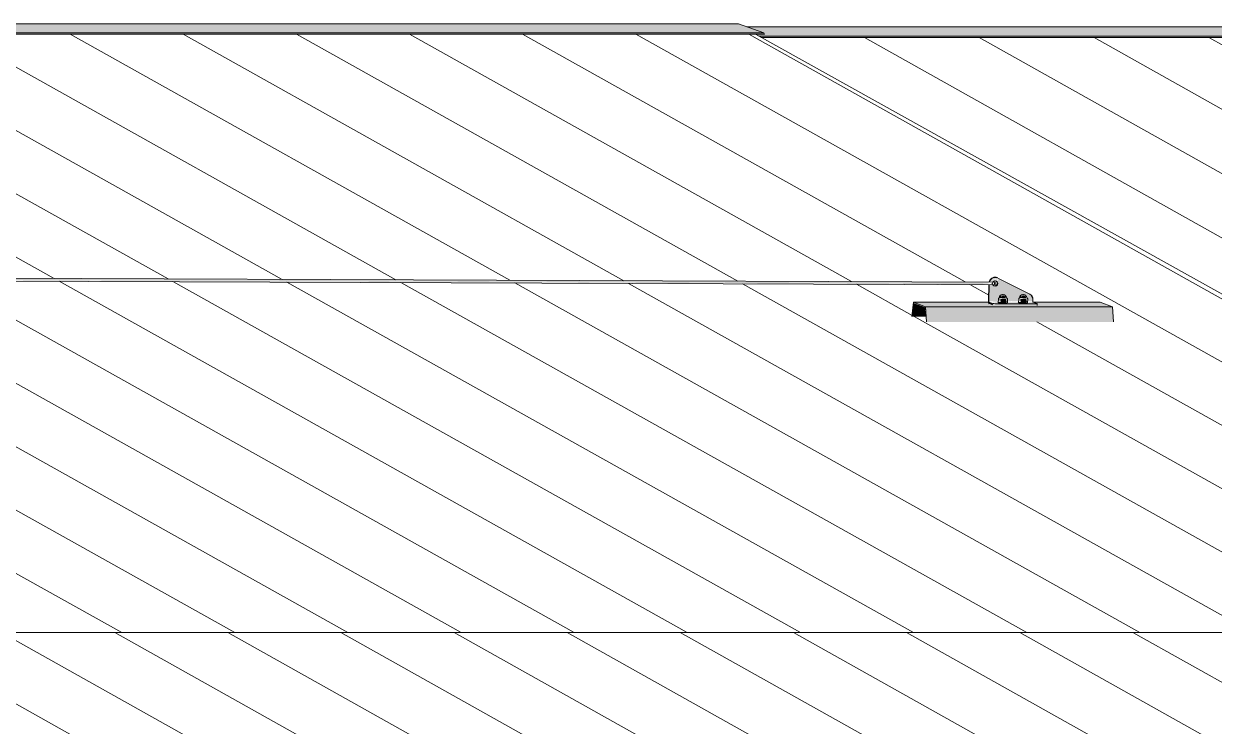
# Model space of a CAD drawing. Header units: millimetres. Extents: x -2361666 to -2009843, y -375 to 29863.
# Drawn here: x -2325026 to -2321613, y 15643 to 17658 of the extents above; entities that cross this region are included whole.
import ezdxf

# ---------------------------------------------------------------- set-up
doc = ezdxf.new("R2010")
doc.units = ezdxf.units.MM
for name, color, linetype, lineweight in [('A-ROOF', 132, 'Continuous', 5), ('A-ROOF-PATT', 132, 'Continuous', 5), ('Q-SPCQ', 91, 'Continuous', 5)]:
    doc.layers.add(name, color=color, linetype=linetype, lineweight=lineweight)

# ---------------------------------------------------------------- blocks, each defined once
blk = doc.blocks.new('Static Line_Sayfa_Metal Deck_Pan Mount - Up to 15 _ pitch - Max 2 Users-1865617-SOUTH EAST - PART B')
at = {"layer": 'Q-SPCQ'}
h = blk.add_hatch(color=256, dxfattribs=at)
h.paths.add_polyline_path([(-2322886.5, 16912.8), (-2322886.5, 16911.7), (-2322882.8, 16912.5)])
h.paths.add_polyline_path([(-2322285.3, 16909.4), (-2322257.1, 16912.6), (-2322280.1, 16913), (-2327224.3, 16929.5), (-2327226.2, 16928.9), (-2327228, 16930.8), (-2327226.1, 16928.3), (-2327114.4, 16927.7), (-2327082.7, 16928.6), (-2327027, 16927.8), (-2327026, 16928.2), (-2326966.8, 16927.7), (-2326890.2, 16927.2), (-2326789.4, 16926.4), (-2326779, 16927), (-2326609.4, 16926.2), (-2326571.1, 16925.8), (-2326501.9, 16925.9), (-2325437.2, 16921.3), (-2325378, 16922.1), (-2323700.8, 16914.8), (-2323641.6, 16915.6), (-2322403.6, 16911), (-2322398, 16911.1), (-2322373, 16909.8), (-2322290.2, 16909.5)])
h.paths.add_polyline_path([(-2326710.2, 16926), (-2326709.7, 16927.2), (-2326708.6, 16926.2)])
h.paths.add_polyline_path([(-2326924.7, 16926.8), (-2326936.9, 16927.8), (-2326945.1, 16926.9)])
h.paths.add_polyline_path([(-2327078.8, 16927.4), (-2327094.7, 16928), (-2327089.5, 16927.4), (-2327082.7, 16927.4)])
h = blk.add_hatch(color=256, dxfattribs=at)
h.paths.add_polyline_path([(-2322260.3, 16913), (-2322255.6, 16915.5), (-2322274.8, 16916.9), (-2322359, 16917.3), (-2322450.4, 16917.1), (-2322463.3, 16917.2), (-2322497.1, 16917.8), (-2322541.5, 16917.7), (-2322684.9, 16918.9), (-2322701.5, 16919), (-2324318.1, 16925), (-2325300.2, 16928.7), (-2325339.6, 16928.8), (-2326480.9, 16932.5), (-2326491.9, 16932.5), (-2326646.6, 16933.7), (-2327104.8, 16931.1), (-2322268.7, 16913)])
h.paths.add_polyline_path([(-2323128.8, 16919.1), (-2323122.9, 16920.5), (-2323128.6, 16919.1)])
h = blk.add_hatch(color=256, dxfattribs=at)
h.paths.add_polyline_path([(-2322227.6, 16862.7), (-2322225.7, 16868.4), (-2322208.6, 16868.3), (-2322207.7, 16868.3), (-2322207.7, 16862.7), (-2322169.4, 16862.7), (-2322167.6, 16868.4), (-2322151.5, 16868.3), (-2322149.5, 16868.3), (-2322149.5, 16862.7), (-2322132.9, 16863.1), (-2322132.9, 16867.1), (-2322142, 16882.5), (-2322233.3, 16926.2), (-2322235.9, 16907.7), (-2322241.1, 16905.6), (-2322246.2, 16907.7), (-2322252.4, 16910.5), (-2322258, 16909.6), (-2322259, 16862.7), (-2322227.9, 16862.7)])
h.paths.add_polyline_path([(-2322211.1, 16870.4), (-2322229.6, 16871.3), (-2322225.8, 16878.2), (-2322221.9, 16876.7), (-2322219.4, 16878.6), (-2322211.4, 16875.3), (-2322211.1, 16870.8)])
h.paths.add_polyline_path([(-2322162.7, 16870.4), (-2322171.4, 16871.3), (-2322167.6, 16878.2), (-2322163.7, 16876.7), (-2322161.2, 16878.6), (-2322153.2, 16875.3), (-2322153.7, 16870.4), (-2322162.4, 16870.4)])
h.paths.add_polyline_path([(-2322255.6, 16921.5), (-2322247.2, 16916.8), (-2322253, 16925)])
h.paths.add_polyline_path([(-2322248, 16915), (-2322255.6, 16921.5), (-2322255.6, 16917), (-2322251.4, 16915.9)])
h.paths.add_polyline_path([(-2322246, 16918.3), (-2322249.7, 16927.8), (-2322253, 16925), (-2322246.2, 16918.5)])
h.paths.add_polyline_path([(-2322244.5, 16919.5), (-2322246, 16929.5), (-2322248.6, 16926.2), (-2322244.7, 16919.9)])
h.paths.add_polyline_path([(-2322242.7, 16920.2), (-2322241.5, 16930.4), (-2322245.7, 16929.7), (-2322244.5, 16925.8)])
h.paths.add_polyline_path([(-2322238.9, 16920.2), (-2322233.7, 16928.9), (-2322237.2, 16930.1), (-2322238.9, 16920.5)])
h.paths.add_polyline_path([(-2322240.8, 16920.5), (-2322238.9, 16930.2), (-2322241.5, 16930.4), (-2322241.2, 16926.2)])
h = blk.add_hatch(color=256, dxfattribs=at)
h.paths.add_polyline_path([(-2322207.9, 16859.6), (-2322169.3, 16861.9), (-2322169.7, 16862.7), (-2322207.9, 16860.5), (-2322207.9, 16859.9)])
h.paths.add_polyline_path([(-2322227.9, 16859.6), (-2322227.5, 16861.9), (-2322227.9, 16862.7), (-2322258.8, 16860.5), (-2322258.4, 16859.6), (-2322235.9, 16859.6)])
h.paths.add_polyline_path([(-2322226.9, 16859.6), (-2322225.7, 16861.9), (-2322226.8, 16859.9)])
h.paths.add_polyline_path([(-2322168.7, 16859.6), (-2322167.5, 16861.9), (-2322168.6, 16859.7)])
h.paths.add_polyline_path([(-2322149.7, 16859.6), (-2322132.9, 16861.9), (-2322132.9, 16862.7), (-2322149.7, 16860.5), (-2322149.7, 16859.7)])
for points in [[(-2322211.4, 16870.4), (-2322211.1, 16870.8), (-2322211.4, 16875.6), (-2322219.4, 16878.6), (-2322223.7, 16875.3), (-2322225.8, 16878.2), (-2322229.6, 16871.3), (-2322213.5, 16870.4)], [(-2322152.9, 16870.4), (-2322153.2, 16875.6), (-2322161.2, 16878.6), (-2322165.5, 16875.3), (-2322167.6, 16878.2), (-2322171.4, 16871.3), (-2322153.2, 16870.4)], [(-2322479.2, 16817.9), (-2322439.4, 16817.9), (-2322443, 16844.3), (-2322474.9, 16855.8), (-2322476, 16846.4)], [(-2322437.6, 16802.9), (-2322440.5, 16846.4), (-2322475.3, 16859), (-2322474.9, 16855.8), (-2322441, 16843.5), (-2322437.8, 16803)], [(-2322440.5, 16846.4), (-2321904.8, 16846.4), (-2321939.7, 16859), (-2322126.9, 16857.6), (-2322124.5, 16854.9), (-2322124.6, 16850), (-2322241.1, 16850), (-2322241.1, 16855), (-2322247, 16854.9), (-2322247.1, 16850.5), (-2322258.4, 16855.8), (-2322258.5, 16859), (-2322475.3, 16859), (-2322443, 16847.3)], [(-2322437.6, 16802.9), (-2321902, 16802.9), (-2321904.8, 16846.4), (-2322440.5, 16846.4)], [(-2322253.2, 16852.7), (-2322253.2, 16857.6), (-2322258.4, 16859), (-2322258.2, 16854.5)], [(-2322208.6, 16854.9), (-2322125.3, 16855.8), (-2322130.8, 16859), (-2322132.9, 16859.5), (-2322149.7, 16857.9), (-2322151.7, 16856.7), (-2322167.6, 16857), (-2322169.7, 16859.5), (-2322207.9, 16859), (-2322210, 16856.7), (-2322225.8, 16857.5), (-2322227.9, 16859.5), (-2322253.1, 16857.6), (-2322241, 16854.9)], [(-2322247.1, 16850.5), (-2322248.2, 16855.8), (-2322253.1, 16855.8), (-2322253.1, 16852.6)], [(-2322241.1, 16850), (-2322182.9, 16850), (-2322182.8, 16854.9), (-2322241, 16853.2)], [(-2322182.9, 16850), (-2322124.6, 16850), (-2322124.5, 16854.9), (-2322182.8, 16854.9)]]:
    blk.add_hatch(color=256, dxfattribs=at).paths.add_polyline_path(points)
h = blk.add_hatch(color=256, dxfattribs=at)
h.paths.add_polyline_path([(-2322216, 16856.4), (-2322207.9, 16859), (-2322209.7, 16868.3), (-2322225.6, 16868.3), (-2322225.8, 16856.8), (-2322218.4, 16856.5)])
h.paths.add_polyline_path([(-2322227.3, 16857), (-2322225.8, 16868.4), (-2322227.9, 16868), (-2322227.3, 16857.6)])
h = blk.add_hatch(color=256, dxfattribs=at)
h.paths.add_polyline_path([(-2322157.7, 16856.4), (-2322149.7, 16859), (-2322151.5, 16868.3), (-2322167.3, 16868.3), (-2322167.6, 16856.8), (-2322160.2, 16856.5)])
h.paths.add_polyline_path([(-2322169.1, 16857), (-2322167.6, 16868.4), (-2322169.7, 16868.3), (-2322169.2, 16859)])
for p, q in [((-2322241.6, 16917.2), (-2327293, 16936.2)), ((-2322235, 16929.5), (-2322236.2, 16929.9)), ((-2327293, 16928.2), (-2322241.6, 16909.2)), ((-2322260.2, 16863.2), (-2322259.2, 16910.3)), ((-2322258, 16909.6), (-2322259, 16862.7)), ((-2322142, 16882.5), (-2322233.2, 16928.7)), ((-2322231.8, 16869.4), (-2322232.1, 16857.8)), ((-2322230.3, 16870.9), (-2322231.2, 16870.4)), ((-2322206.4, 16869.9), (-2322207.3, 16870.4)), ((-2322206.1, 16857.3), (-2322205.9, 16868.9)), ((-2322173.6, 16869.4), (-2322173.9, 16857.8)), ((-2322172.1, 16870.9), (-2322173, 16870.4)), ((-2322148.2, 16869.9), (-2322149.1, 16870.4)), ((-2322147.9, 16857.3), (-2322147.6, 16868.9)), ((-2322132.9, 16862.7), (-2322132.8, 16866.9)), ((-2322475.3, 16859), (-2322479.9, 16818.2)), ((-2322479.2, 16817.9), (-2322474.9, 16855.8)), ((-2322440.5, 16846.4), (-2322475.3, 16859)), ((-2322258.4, 16859), (-2322475.3, 16859)), ((-2322474.9, 16855.8), (-2322441, 16843.5)), ((-2322441, 16843.5), (-2322438.4, 16803.2)), ((-2322437.6, 16802.9), (-2322440.5, 16846.4)), ((-2321904.8, 16846.4), (-2322440.5, 16846.4)), ((-2322258.4, 16859.5), (-2322253.1, 16857.6)), ((-2322253.1, 16857.6), (-2322247, 16855.4)), ((-2322241, 16854.9), (-2322182.8, 16854.9)), ((-2322182.8, 16854.9), (-2322124.5, 16854.9)), ((-2322126.9, 16857.6), (-2322132.2, 16859.5)), ((-2321939.7, 16859), (-2322130.8, 16859)), ((-2322120.9, 16855.4), (-2322126.9, 16857.6)), ((-2322120.8, 16850.3), (-2322120.7, 16855.3)), ((-2321939.7, 16859), (-2321904.8, 16846.4)), ((-2321904.8, 16846.4), (-2321902, 16802.9))]:
    blk.add_line(p, q, dxfattribs=at)
at = {"layer": 'Q-SPCQ', "flags": 128}
for points in [[(-2322231.8, 16869.4), (-2322231.7, 16869.9), (-2322231.5, 16870.2), (-2322231.3, 16870.4), (-2322231.2, 16870.4)], [(-2322229.9, 16871.5), (-2322230.1, 16871.2), (-2322230.2, 16871), (-2322230.3, 16870.9), (-2322230.3, 16870.9)], [(-2322229.9, 16871.5), (-2322228.3, 16875.8), (-2322226.3, 16878.2), (-2322224.7, 16879.4), (-2322223.5, 16880), (-2322222.7, 16880.3), (-2322222.1, 16880.5), (-2322221.7, 16880.6), (-2322221.3, 16880.7), (-2322221, 16880.8), (-2322220.7, 16880.8), (-2322220.5, 16880.9), (-2322220.4, 16880.9), (-2322220.2, 16880.9), (-2322220.1, 16880.9), (-2322219.9, 16881), (-2322219.8, 16881), (-2322219.7, 16881), (-2322219.7, 16881), (-2322219.6, 16881), (-2322219.5, 16881), (-2322219.4, 16881), (-2322219.4, 16881), (-2322219.3, 16881), (-2322219.2, 16881), (-2322219.2, 16881), (-2322219.1, 16881), (-2322219.1, 16881), (-2322219, 16881), (-2322219, 16881), (-2322219, 16881), (-2322218.9, 16881), (-2322218.9, 16881), (-2322218.8, 16881), (-2322218.8, 16881), (-2322218.8, 16881), (-2322218.7, 16881), (-2322218.7, 16881), (-2322218.6, 16881), (-2322218.6, 16881), (-2322218.6, 16881), (-2322218.5, 16881), (-2322218.5, 16881), (-2322218.4, 16881), (-2322218.4, 16881), (-2322218.4, 16881), (-2322218.3, 16881), (-2322218.3, 16881), (-2322218.2, 16881), (-2322218.2, 16881), (-2322218.2, 16881), (-2322218.1, 16881), (-2322218.1, 16881), (-2322218, 16881), (-2322217.9, 16881), (-2322217.9, 16881), (-2322217.8, 16881), (-2322217.8, 16881), (-2322217.7, 16880.9), (-2322217.6, 16880.9), (-2322217.5, 16880.9), (-2322217.5, 16880.9), (-2322217.4, 16880.9), (-2322217.3, 16880.9), (-2322217.1, 16880.9), (-2322217, 16880.9), (-2322216.8, 16880.8), (-2322216.7, 16880.8), (-2322216.5, 16880.8), (-2322216.2, 16880.7), (-2322215.9, 16880.6), (-2322215.5, 16880.5), (-2322215.1, 16880.4), (-2322215, 16880.3)], [(-2322207.7, 16871), (-2322209.1, 16875.4), (-2322211, 16877.9), (-2322212.6, 16879.1), (-2322213.7, 16879.8), (-2322214.5, 16880.1), (-2322215, 16880.3)], [(-2322207.7, 16871), (-2322207.6, 16870.7), (-2322207.4, 16870.5), (-2322207.3, 16870.5), (-2322207.3, 16870.4)], [(-2322205.9, 16868.9), (-2322205.9, 16869.3), (-2322206.1, 16869.6), (-2322206.3, 16869.8), (-2322206.4, 16869.9)], [(-2322173.6, 16869.4), (-2322173.5, 16869.9), (-2322173.3, 16870.2), (-2322173.1, 16870.4), (-2322173, 16870.4)], [(-2322171.7, 16871.5), (-2322171.8, 16871.2), (-2322172, 16871), (-2322172.1, 16870.9), (-2322172.1, 16870.9)], [(-2322171.7, 16871.5), (-2322170.1, 16875.8), (-2322168.1, 16878.2), (-2322166.5, 16879.4), (-2322165.3, 16880), (-2322164.5, 16880.3), (-2322163.9, 16880.5), (-2322163.4, 16880.6), (-2322163.1, 16880.7), (-2322162.8, 16880.8), (-2322162.5, 16880.8), (-2322162.3, 16880.9), (-2322162.1, 16880.9), (-2322162, 16880.9), (-2322161.8, 16880.9), (-2322161.7, 16881), (-2322161.6, 16881), (-2322161.5, 16881), (-2322161.4, 16881), (-2322161.4, 16881), (-2322161.3, 16881), (-2322161.2, 16881), (-2322161.1, 16881), (-2322161.1, 16881), (-2322161, 16881), (-2322161, 16881), (-2322160.9, 16881), (-2322160.9, 16881), (-2322160.8, 16881), (-2322160.8, 16881), (-2322160.7, 16881), (-2322160.7, 16881), (-2322160.7, 16881), (-2322160.6, 16881), (-2322160.6, 16881), (-2322160.5, 16881), (-2322160.5, 16881), (-2322160.5, 16881), (-2322160.4, 16881), (-2322160.4, 16881), (-2322160.3, 16881), (-2322160.3, 16881), (-2322160.3, 16881), (-2322160.2, 16881), (-2322160.2, 16881), (-2322160.1, 16881), (-2322160.1, 16881), (-2322160.1, 16881), (-2322160, 16881), (-2322160, 16881), (-2322159.9, 16881), (-2322159.9, 16881), (-2322159.8, 16881), (-2322159.8, 16881), (-2322159.7, 16881), (-2322159.7, 16881), (-2322159.6, 16881), (-2322159.5, 16881), (-2322159.5, 16880.9), (-2322159.4, 16880.9), (-2322159.3, 16880.9), (-2322159.2, 16880.9), (-2322159.1, 16880.9), (-2322159, 16880.9), (-2322158.9, 16880.9), (-2322158.8, 16880.9), (-2322158.6, 16880.8), (-2322158.4, 16880.8), (-2322158.2, 16880.8), (-2322158, 16880.7), (-2322157.7, 16880.6), (-2322157.3, 16880.5), (-2322156.9, 16880.4), (-2322156.8, 16880.3)], [(-2322149.5, 16871), (-2322150.9, 16875.4), (-2322152.8, 16877.9), (-2322154.4, 16879.1), (-2322155.5, 16879.8), (-2322156.3, 16880.1), (-2322156.8, 16880.3)], [(-2322149.5, 16871), (-2322149.3, 16870.7), (-2322149.2, 16870.5), (-2322149.1, 16870.5), (-2322149.1, 16870.4)], [(-2322147.6, 16868.9), (-2322147.7, 16869.3), (-2322147.9, 16869.6), (-2322148.1, 16869.8), (-2322148.2, 16869.9)]]:
    blk.add_lwpolyline(points, dxfattribs=at)
at = {"layer": 'Q-SPCQ'}
for centre, major_axis, ratio, start_param, end_param in [((-2322242.2, 16913.5), (6, 16.5), 0.966631, 0.135725, 1.654162), ((-2322241, 16913), (6, 16.5), 0.966631, 6.165838, 7.937347), ((-2322242.2, 16913.5), (2.55, 7.05), 0.966631, 1.907234, 2.169034), ((-2322241, 16913), (2.55, 7.05), 0.966631, 1.907234, 5.048827), ((-2322241, 16913), (2.55, 7.05), 0.966631, 5.048827, 7.92862), ((-2322241.6, 16913.2), (0, 4), 0.241811, 0.698131, 1.22173), ((-2322241.6, 16913.2), (0, 4), 0.241811, 1.483529, 2.007128), ((-2322242.2, 16913.5), (2.55, 7.05), 0.966631, 3.478031, 5.048827), ((-2322241.6, 16913.2), (0, 4), 0.241811, 2.268928, 4.625122), ((-2322241.6, 16913.2), (0, 4), 0.241811, 5.934119, 6.719517), ((-2322241.6, 16913.2), (0, 4), 0.241811, 4.625122, 5.67232), ((-2322242.2, 16913.5), (2.55, 7.05), 0.966631, 5.048827, 6.357824), ((-2322258.3, 16862.5), (0, 8), 0.241811, 1.483529, 3.054326), ((-2322258.3, 16862.5), (0, 3), 0.241811, 1.483529, 3.054326), ((-2322149.8, 16866.9), (6, 16.5), 0.966631, 5.048827, 6.165838), ((-2322151, 16867.3), (6, 16.5), 0.966631, 5.272229, 5.719033), ((-2322132.1, 16862.5), (0, 3), 0.241811, 1.483529, 3.054326), ((-2322242.2, 16855.4), (-5, 0.11), 0.08457, 0.245128, 1.815924), ((-2322219.1, 16857.6), (-13, 0.3), 0.08457, 5.266676, 6.528313), ((-2322219.1, 16857.6), (-13, 0.3), 0.08457, 0.245128, 3.386721), ((-2322219.1, 16857.6), (-13, 0.3), 0.08457, 3.386721, 3.667425), ((-2322160.9, 16857.6), (-13, 0.3), 0.08457, 5.266676, 6.528313), ((-2322160.9, 16857.6), (-13, 0.3), 0.08457, 0.245128, 3.386721), ((-2322125.7, 16855.4), (-5, 0.11), 0.08457, 1.815924, 3.386721)]:
    blk.add_ellipse(centre, major_axis=major_axis, ratio=ratio, start_param=start_param, end_param=end_param, dxfattribs=at)
blk = doc.blocks.new('Ridge Capping - Ridge Capping-1882401-SOUTH EAST - PART B')
at = {"layer": 'A-ROOF'}
for points in [[(-2347269.4, 17631.5), (-2322904.5, 17631.6), (-2322976.9, 17657.7), (-2347269.4, 17657.7), (-2347269.4, 17654.7)], [(-2322919, 17622.5), (-2301940.2, 17623.2), (-2301940.2, 17649.3), (-2322951.2, 17648.5), (-2322904.5, 17631.6), (-2322904.5, 17627.8), (-2322928.6, 17627.8)], [(-2347269.4, 17627.8), (-2322902.6, 17627.8), (-2322904.5, 17631.6), (-2347269.4, 17629.8), (-2347269.4, 17628.6)], [(-2322912.4, 17618.8), (-2301940.2, 17619.4), (-2301940.2, 17623.2), (-2322919, 17622.5)]]:
    blk.add_hatch(color=256, dxfattribs=at).paths.add_polyline_path(points)
for p, q in [((-2347269.4, 17657.7), (-2322976.9, 17657.7)), ((-2322976.9, 17657.7), (-2322904.5, 17631.6)), ((-2301940.2, 17649.3), (-2322951.8, 17648.7)), ((-2322904.5, 17631.6), (-2347269.4, 17631.5)), ((-2322902.6, 17627.8), (-2347269.4, 17627.8)), ((-2322919, 17622.5), (-2301940.2, 17623.2)), ((-2322912.4, 17618.8), (-2301940.2, 17619.4)), ((-2322904.5, 17631.6), (-2322902.6, 17627.8))]:
    blk.add_line(p, q, dxfattribs=at)

msp = doc.modelspace()

# ---------------------------------------------------------------- hatches: boundary and pattern name
at = {"layer": 'A-ROOF-PATT'}
h = msp.add_hatch(dxfattribs=at)
h.set_pattern_fill('FP_3', color=256, style=0, pattern_type=2)
h.set_pattern_definition([(150.771, (-850854.14, -385739.02), (-328.892075, 2.537563), [])])
h.paths.add_polyline_path([(-2340960, 15911.6), (-2326310.5, 15911.6), (-2319848.1, 15911.6), (-2322928.6, 17627.8), (-2347367.8, 17626.4), (-2340986.6, 15911.6)])
h.paths.add_polyline_path([(-2337549.1, 16800.7), (-2337597.3, 16818.2), (-2337585.4, 16858.1), (-2337536.7, 16839), (-2337547.1, 16800.7)])
h.paths.add_polyline_path([(-2342179.3, 16912.2), (-2342172.7, 16910.6), (-2342182.6, 16911.8)])
h.paths.add_polyline_path([(-2338370.3, 16932.8), (-2338370.3, 16931.4), (-2338363.6, 16931.9)])
h.paths.add_polyline_path([(-2323122.9, 16920.5), (-2323122.9, 16919.1), (-2323116.2, 16919.6)])
h.paths.add_polyline_path([(-2326931.3, 16928.5), (-2326924.7, 16926.8), (-2326933.8, 16928.2)])
h.paths.add_polyline_path([(-2327089.5, 16929), (-2327094.7, 16927.4), (-2327092.4, 16928.4)])
h.paths.add_polyline_path([(-2337368.1, 16800.7), (-2337416.3, 16818.2), (-2337421.3, 16839.8), (-2337537.2, 16841.7), (-2337585.4, 16859.2), (-2337528.8, 16860.8), (-2337522.5, 16882.8), (-2337521.1, 16893.7), (-2337522.5, 16909.5), (-2337528.8, 16925.7), (-2337557.1, 16927.8), (-2337557.9, 16928), (-2338610.5, 16924.1), (-2338633.6, 16923.9), (-2338693.2, 16924.7), (-2338733.3, 16923.5), (-2338816.2, 16924), (-2338909.5, 16923.9), (-2339442.3, 16921.5), (-2339443, 16920.8), (-2339520.6, 16921.5), (-2339600.6, 16921.3), (-2340567.5, 16916.6), (-2340625.8, 16917.5), (-2341546, 16913.4), (-2341573.4, 16913.8), (-2341779.5, 16912.4), (-2341780.4, 16912.1), (-2341839.6, 16913.1), (-2341908.6, 16912.2), (-2342523.6, 16907.7), (-2342524.5, 16859.6), (-2342330.9, 16858.8), (-2342296.5, 16846.3), (-2342293.7, 16802.9), (-2342830.1, 16803.2), (-2342832.7, 16817.9), (-2342871.6, 16818.2), (-2342866.5, 16858.9), (-2342650.6, 16861.2), (-2342650.6, 16866.8), (-2342640.7, 16883.5), (-2342547.6, 16928.7), (-2342545.7, 16907.7), (-2342540.6, 16905.5), (-2342535.4, 16907.7), (-2342528.4, 16910.8), (-2342524.1, 16912.7), (-2342524.5, 16913), (-2342540.2, 16914.9), (-2342539.2, 16915.8), (-2342533.3, 16917.7), (-2342527.9, 16925), (-2342520.3, 16917.3), (-2342138.2, 16918.4), (-2342064.5, 16917.9), (-2342028.9, 16919.1), (-2337549.8, 16937.3), (-2337550.2, 16938.6), (-2337420.8, 16937.3), (-2337420.8, 16936.1), (-2332451.9, 16937.4), (-2332452.3, 16938.6), (-2332322.9, 16937.4), (-2332322.9, 16936.1), (-2327353.9, 16937.4), (-2327354.4, 16938.6), (-2327225.2, 16936.9), (-2327225, 16935.5), (-2326646.6, 16933.7), (-2326483, 16931.9), (-2326463.3, 16933), (-2325280.2, 16928.6), (-2324707.6, 16926.4), (-2324667.9, 16926.3), (-2323108.8, 16920.2), (-2322951, 16919.5), (-2322790.5, 16918.8), (-2322712.2, 16919), (-2322450.4, 16916.3), (-2322440.5, 16918), (-2322257.3, 16917.4), (-2322253, 16925), (-2322244.5, 16916.7), (-2322244.7, 16914.4), (-2322252.8, 16913), (-2322246.2, 16910.8), (-2322251.2, 16910), (-2322239.2, 16905.8), (-2322234.7, 16909.3), (-2322233.7, 16913), (-2322233.2, 16928.7), (-2322138.8, 16880.5), (-2322132.9, 16861.9), (-2322132.9, 16859.6), (-2321939.3, 16858.8), (-2321904.8, 16846.4), (-2321902, 16802.9), (-2322438.4, 16803.2), (-2322441, 16817.9), (-2322479.9, 16818.2), (-2322474.9, 16859), (-2322258.9, 16861.2), (-2322259.5, 16897.3), (-2322260.3, 16910.3), (-2322332.5, 16909.9), (-2322543.3, 16910.8), (-2322547.6, 16910.4), (-2327027.5, 16927.6), (-2327028.6, 16927.2), (-2327114.4, 16927.7), (-2327134.3, 16928.1), (-2327254, 16925.7), (-2327260.2, 16904.5), (-2327261.7, 16893.7), (-2327260.2, 16877.8), (-2327254, 16859.2), (-2327228.7, 16859.2), (-2327181.5, 16840.5), (-2327179.6, 16841), (-2327172.3, 16800.8), (-2327220.5, 16818.2), (-2327225.5, 16839.8), (-2327341.4, 16841.8), (-2327389.5, 16859.2), (-2327332.9, 16860.8), (-2327326.7, 16882.9), (-2327325.2, 16893.7), (-2327326.7, 16909.5), (-2327333, 16925.7), (-2327361, 16927), (-2327362.1, 16928.2), (-2332329.3, 16926.2), (-2332329.5, 16925.7), (-2332351.9, 16925.7), (-2332358.1, 16904.5), (-2332359.6, 16893.7), (-2332358.1, 16877.8), (-2332351.9, 16859.2), (-2332326.6, 16859.2), (-2332279, 16841), (-2332277.5, 16841), (-2332270.2, 16800.7), (-2332318.4, 16818.2), (-2332323.4, 16839.8), (-2332439.3, 16841.8), (-2332487.4, 16859.2), (-2332430.9, 16860.8), (-2332424.6, 16882.8), (-2332423.1, 16893.7), (-2332424.6, 16909.5), (-2332430.9, 16925.7), (-2332458.9, 16927), (-2332460, 16928.2), (-2337427.2, 16926.2), (-2337426, 16925.7), (-2337449.8, 16925.7), (-2337456, 16904.5), (-2337457.5, 16893.7), (-2337456, 16877.8), (-2337449.8, 16859.2), (-2337424.5, 16859.2), (-2337376.9, 16840.9), (-2337375.4, 16841), (-2337366.1, 16800.7)])
h.paths.add_polyline_path([(-2332451.2, 16800.7), (-2332499.4, 16818.2), (-2332487.4, 16858.1), (-2332438.8, 16839), (-2332449.2, 16800.7)])
h.paths.add_polyline_path([(-2327353.3, 16800.8), (-2327401.4, 16818.2), (-2327389.5, 16858.1), (-2327340.9, 16839), (-2327351.3, 16800.8)])
h.paths.add_polyline_path([(-2342345.4, 16910), (-2342330.9, 16910.6), (-2342342.7, 16910)])
h.paths.add_polyline_path([(-2342535.2, 16918.3), (-2342531.1, 16927.8), (-2342527.9, 16925), (-2342534.1, 16919.3)])
h.paths.add_polyline_path([(-2322246, 16918.3), (-2322251.6, 16926.2), (-2322249, 16926.2), (-2322246.2, 16918.9)])
h.paths.add_polyline_path([(-2342535, 16929.6), (-2342538.4, 16920.5), (-2342539.2, 16930.4), (-2342536.7, 16929.9)])
h.paths.add_polyline_path([(-2342536.7, 16919.5), (-2342533, 16928.7), (-2342532.2, 16926.2), (-2342536.2, 16920.2)])
h.paths.add_polyline_path([(-2322244.5, 16919.5), (-2322249.7, 16927.8), (-2322245.7, 16929.7), (-2322244.6, 16920.2)])
h.paths.add_polyline_path([(-2342542.2, 16920.2), (-2342547.6, 16928.7), (-2342543.3, 16928.7), (-2342542.2, 16920.5)])
h.paths.add_polyline_path([(-2322242.7, 16920.2), (-2322244.5, 16929.9), (-2322241.5, 16930.4), (-2322242.7, 16920.5)])
h.paths.add_polyline_path([(-2322237.2, 16930.1), (-2322240.8, 16920.5), (-2322241.5, 16930.4), (-2322238.9, 16930.2)])
h.paths.add_polyline_path([(-2322238.9, 16920.2), (-2322237.2, 16930.1), (-2322233.7, 16928), (-2322238.8, 16920.5)])
h.paths.add_polyline_path([(-2342540.3, 16920.5), (-2342542.2, 16930.2), (-2342539.4, 16928.7), (-2342540.2, 16921.5)])
h.paths.add_polyline_path([(-2338141.3, 16925.7), (-2338125.2, 16926.2), (-2338119.8, 16925.8)])
h = msp.add_hatch(dxfattribs=at)
h.set_pattern_fill('FP_2', color=256, style=0, pattern_type=2)
h.set_pattern_definition([(150.677, (-407140.05, -373755.56), (-328.935882, -0.000475), [])])
h.paths.add_polyline_path([(-2318364.7, 16910.7), (-2318364.7, 16909.2), (-2318368.4, 16910.3)])
h.paths.add_polyline_path([(-2319329.1, 16907.4), (-2319329.1, 16905.9), (-2319332.8, 16907)])
h.paths.add_polyline_path([(-2320735.1, 16785), (-2320729.7, 16785), (-2320734.7, 16787.8)])
h.paths.add_polyline_path([(-2319630.7, 16911.7), (-2319620.4, 16912.9), (-2319630.3, 16911.7)])
h.paths.add_polyline_path([(-2319016.5, 16913.7), (-2319006.7, 16915), (-2319011.3, 16914.1)])
h.paths.add_polyline_path([(-2318666.3, 16915), (-2318656, 16916.2), (-2318661.8, 16915.3)])
h.paths.add_polyline_path([(-2318106.7, 15911.6), (-2301940.2, 15911.6), (-2301940.2, 16921.1), (-2303442.6, 16919.9), (-2303443, 16918.6), (-2303465.9, 16918.6), (-2303471.9, 16899.1), (-2303473.5, 16886.6), (-2303471.9, 16870.8), (-2303465.9, 16852.1), (-2303434.1, 16852.1), (-2303403.7, 16833.9), (-2303402.1, 16834), (-2303393.9, 16804.9), (-2303367.3, 16798.9), (-2303342.4, 16782.9), (-2303342.4, 16779.9), (-2303392, 16780), (-2303422.9, 16797.3), (-2303423, 16801.1), (-2303430.6, 16832.7), (-2303566.8, 16834.7), (-2303597.8, 16852.1), (-2303545.8, 16853.8), (-2303539.8, 16874.1), (-2303538.2, 16886.6), (-2303539.8, 16902.5), (-2303545.8, 16918.6), (-2303574.8, 16919.9), (-2303575.5, 16921.1), (-2309100.3, 16919.9), (-2309100.7, 16918.6), (-2309123.6, 16918.6), (-2309129.6, 16899.1), (-2309131.2, 16886.6), (-2309129.6, 16870.8), (-2309123.6, 16852.1), (-2309091.8, 16852.1), (-2309061.8, 16833.4), (-2309059.8, 16834), (-2309051.6, 16804.9), (-2309025, 16798.9), (-2309000.1, 16782.9), (-2309000.1, 16779.9), (-2309049.7, 16780), (-2309080.6, 16797.3), (-2309082.6, 16809), (-2309088.3, 16832.7), (-2309224.5, 16834.7), (-2309255.5, 16852.1), (-2309203.5, 16853.8), (-2309197.5, 16874.1), (-2309195.9, 16886.6), (-2309199.8, 16909.7), (-2309203.5, 16918.6), (-2309232.5, 16919.9), (-2309233.2, 16921.1), (-2314758, 16919.9), (-2314758.4, 16918.6), (-2314781.3, 16918.6), (-2314787.3, 16899.1), (-2314788.9, 16886.6), (-2314787.3, 16870.8), (-2314781.3, 16852.1), (-2314749.5, 16852.1), (-2314719.5, 16833.4), (-2314717.5, 16834), (-2314708, 16804.7), (-2314682.7, 16798.9), (-2314657.8, 16782.9), (-2314657.8, 16779.9), (-2314708, 16780.4), (-2314738.3, 16797.3), (-2314738.4, 16801.1), (-2314746, 16832.7), (-2314882.2, 16834.7), (-2314913.2, 16852.1), (-2314861.2, 16853.8), (-2314855.2, 16874.1), (-2314853.6, 16886.6), (-2314855.2, 16902.5), (-2314861.2, 16918.6), (-2314890.2, 16919.9), (-2314890.9, 16921), (-2315050.6, 16920.5), (-2315134.2, 16921.2), (-2315136.4, 16921.4), (-2315176.8, 16920.5), (-2315237.2, 16919.9), (-2320414.4, 16899.5), (-2320413.3, 16851.9), (-2320213.8, 16851.7), (-2320191.6, 16839.3), (-2320189.4, 16787.8), (-2320182.8, 16784.1), (-2320182.9, 16778.1), (-2320311.3, 16778.1), (-2320311.3, 16781.1), (-2320441.5, 16781.1), (-2320441.6, 16778.1), (-2320469.4, 16778.1), (-2320469.4, 16781.1), (-2320599.7, 16781.1), (-2320599.7, 16778.1), (-2320728.1, 16778.1), (-2320728.1, 16781.1), (-2320735.1, 16785), (-2320737.2, 16797.4), (-2320762.6, 16797.4), (-2320763, 16800.7), (-2320769.5, 16804.3), (-2320764.2, 16804.3), (-2320769.5, 16807.3), (-2320762.5, 16807.5), (-2320759, 16851.9), (-2320543.4, 16854.1), (-2320543.4, 16859.8), (-2320533.5, 16876.3), (-2320439, 16921.6), (-2320436.9, 16900.7), (-2320431.7, 16898.5), (-2320426.5, 16900.7), (-2320422.1, 16904), (-2320431.4, 16906.9), (-2320430.3, 16908.8), (-2320424.4, 16910.7), (-2320418.9, 16918), (-2320414.3, 16910.2), (-2320387.6, 16910), (-2320354.8, 16909.9), (-2320250.7, 16910), (-2320168.4, 16910.8), (-2320044.9, 16910), (-2316561.7, 16923.2), (-2316543.5, 16923.3), (-2314590.8, 16929.1), (-2309225.5, 16930.3), (-2309225.8, 16931.6), (-2309094.1, 16930.3), (-2309094.1, 16929.1), (-2303567.8, 16930.3), (-2303568.1, 16931.6), (-2303436.4, 16930.3), (-2303436.4, 16929.1), (-2301940.2, 16929.1), (-2301940.2, 17619.4), (-2322912.4, 17618.8), (-2319848.1, 15911.6), (-2319044.3, 15911.6)])
h.paths.add_polyline_path([(-2303611.8, 16779.9), (-2303628.9, 16779.9), (-2303659.9, 16797.3), (-2303658.3, 16801.5), (-2303649.9, 16802.3), (-2303649.8, 16804.9), (-2303611.2, 16801.5), (-2303579.5, 16782.9), (-2303579.5, 16779.9), (-2303597.8, 16779.9)])
h.paths.add_polyline_path([(-2309269.5, 16779.9), (-2309286.6, 16779.9), (-2309317.6, 16797.3), (-2309316, 16801.5), (-2309307.6, 16802.3), (-2309307.5, 16804.9), (-2309268.9, 16801.5), (-2309237.2, 16782.9), (-2309237.2, 16779.9), (-2309255.5, 16779.9)])
h.paths.add_polyline_path([(-2314944.3, 16779.9), (-2314975.3, 16797.3), (-2314973.7, 16801.5), (-2314965.3, 16802.3), (-2314965.2, 16804.9), (-2314926.6, 16801.5), (-2314894.9, 16782.9), (-2314894.9, 16779.9), (-2314944.3, 16779.9)])
h.paths.add_polyline_path([(-2303579.3, 16783.6), (-2303581.7, 16786.2), (-2303611.8, 16803.1), (-2303597.8, 16850.8), (-2303566.3, 16832), (-2303578.7, 16785.6)])
h.paths.add_polyline_path([(-2309237, 16783.6), (-2309239.4, 16786.2), (-2309269.5, 16803.1), (-2309255.5, 16850.8), (-2309224, 16832), (-2309236.4, 16785.6)])
h.paths.add_polyline_path([(-2314894.7, 16783.6), (-2314897.1, 16786.2), (-2314927.2, 16803.1), (-2314913.2, 16850.8), (-2314881.7, 16832), (-2314894.1, 16785.6)])
h.paths.add_polyline_path([(-2320426.3, 16911.2), (-2320422.3, 16920.7), (-2320418.9, 16918), (-2320425.2, 16912.3)])
h.paths.add_polyline_path([(-2320426.2, 16922.6), (-2320429.6, 16913.4), (-2320430.5, 16923.4), (-2320427.8, 16922.9)])
h.paths.add_polyline_path([(-2320427.8, 16912.4), (-2320424.2, 16921.6), (-2320422.3, 16920.7), (-2320427.3, 16913.2)])
h.paths.add_polyline_path([(-2320433.4, 16913.2), (-2320439, 16921.6), (-2320434.6, 16921.6), (-2320433.5, 16913.4)])
h.paths.add_polyline_path([(-2320431.5, 16913.4), (-2320433.4, 16923.1), (-2320430.7, 16921.6), (-2320431.4, 16914.1)])
h = msp.add_hatch(dxfattribs=at)
h.set_pattern_fill('FP_5', color=256, style=0, pattern_type=2)
h.set_pattern_definition([(330.771, (-3800929.44, 417381.14), (328.892075, -2.537563), [])])
h.paths.add_polyline_path([(-2339329.4, 15406.2), (-2318830.4, 15406.3), (-2319737.4, 15911.6), (-2340947.2, 15911.6), (-2340117.6, 15689.5), (-2339940.4, 15690.9), (-2338994.7, 15437.8), (-2338994.7, 15434.8), (-2339418.1, 15430), (-2339348, 15411.2)])

# ---------------------------------------------------------------- linework, layer by layer
at = {"layer": 'A-ROOF'}
for p, q in [((-2319848.1, 15911.6), (-2322928.6, 17627.8)), ((-2319737.4, 15911.6), (-2340947.2, 15911.6))]:
    msp.add_line(p, q, dxfattribs=at)

# ---------------------------------------------------------------- block references
msp.add_blockref('Ridge Capping - Ridge Capping-1882401-SOUTH EAST - PART B', (0, 0), dxfattribs=at)
at = {"layer": 'Q-SPCQ'}
msp.add_blockref('Static Line_Sayfa_Metal Deck_Pan Mount - Up to 15 _ pitch - Max 2 Users-1865617-SOUTH EAST - PART B', (0, 0), dxfattribs=at)

doc.saveas('drawing.dxf')
